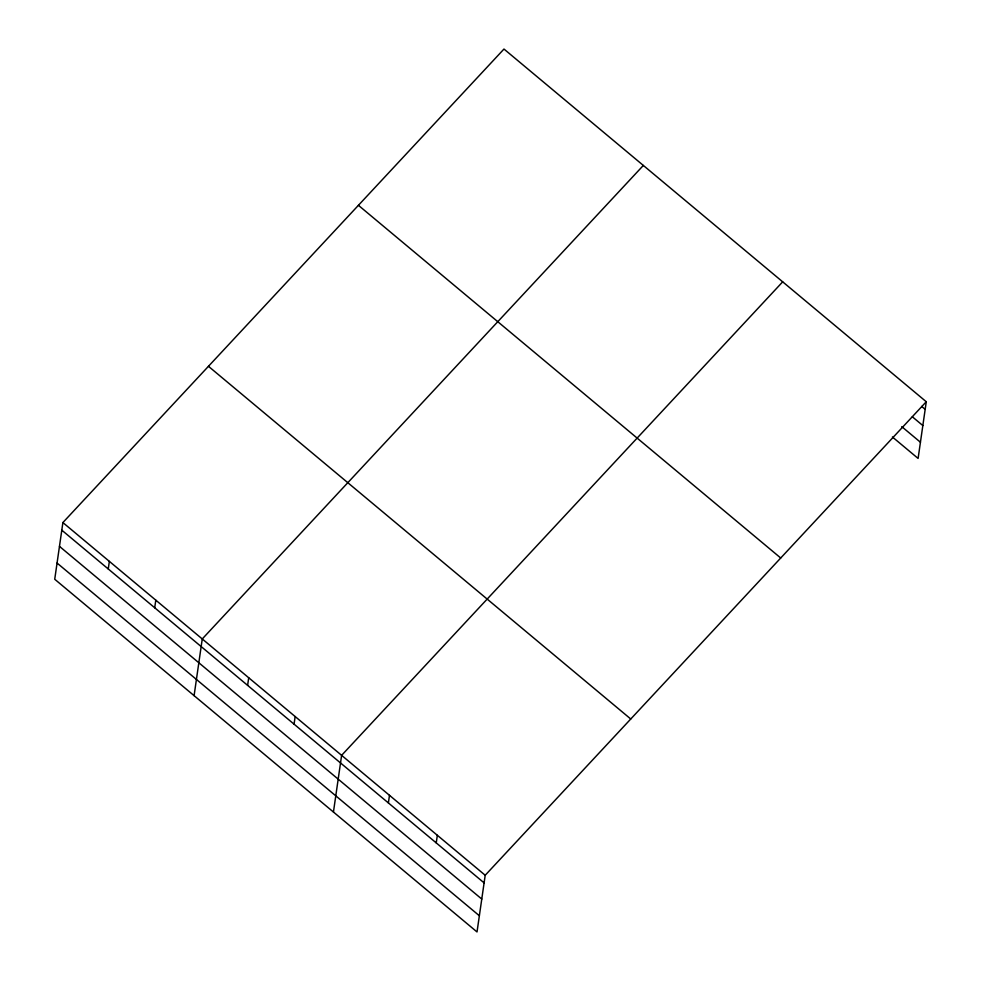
<?xml version="1.0" encoding="UTF-8"?>
<svg xmlns="http://www.w3.org/2000/svg" width="981" height="981" viewBox="0 0 981 981"><rect width="100%" height="100%" fill="white"/><g stroke="black" fill="none" stroke-linecap="round" stroke-linejoin="round"><path stroke-width="1.47" d="M62.894 522.566L54.728 579.256L477.024 931.95L485.203 875.26L926.272 401.744L503.976 49.05L62.894 522.566L485.203 875.26M108.253 568.968L109.357 561.365M154.704 607.766L155.807 600.164M194.091 695.639L202.258 638.95L643.328 165.446M247.617 685.363L248.708 677.748M294.067 724.162L295.158 716.547M333.442 812.035L341.621 755.345L782.691 281.829M388.378 802.924L389.482 795.321M436.238 842.9L437.342 835.285M926.272 401.744L918.106 458.434L892.416 436.986M921.674 406.428L925.169 409.359M912.33 416.778L922.839 425.558M901.76 426.637L920.436 442.235M358.421 205.311L780.717 558.005M208.45 366.305L630.746 718.999M61.803 530.169L484.099 882.875M59.473 546.368L481.769 899.062M57.07 563.057L479.366 915.751"/></g></svg>
